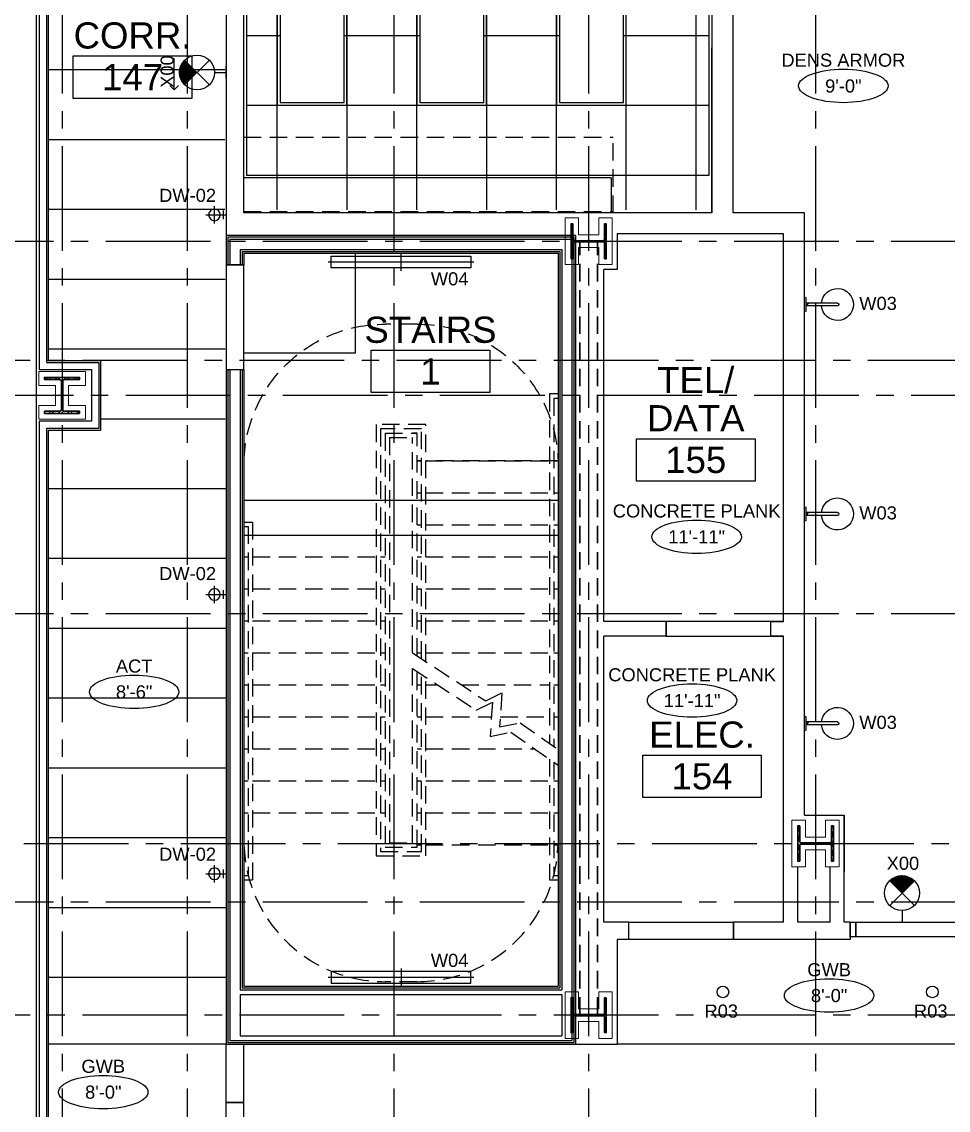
# Model space of a CAD drawing. Header units: inches. Extents: x -3700 to 367, y -844 to 2341.
# Drawn here: x -3068.9 to -2750.4, y 306.3 to 680.4 of the extents above; entities that cross this region are included whole.
import ezdxf
from ezdxf.enums import TextEntityAlignment as Align

# ---------------------------------------------------------------- set-up
doc = ezdxf.new("R2010")
doc.units = ezdxf.units.IN
doc.header["$LTSCALE"] = 48
doc.header["$MEASUREMENT"] = 0
for name, pattern in [('1112 - 0-Base$0$CENTER2', [1.125, 0.75, -0.125, 0.125, -0.125]), ('1112 - 0-Base$0$HIDDEN', [0.375, 0.25, -0.125]), ('1112 - 0-Base$0$HIDDEN2', [0.1875, 0.125, -0.0625]), ('HIDDEN2', [0.1875, 0.125, -0.0625])]:
    doc.linetypes.add(name, pattern=pattern)
for name, color, linetype, lineweight in [('1112 - 0-Base$0$A-Detl-Hatch', 1, 'Continuous', 18), ('1112 - 0-Base$0$S-Detl-Hatch', 1, 'Continuous', 18), ('1112 - 0-Base$0$S-Detl-Wide', 3, 'Continuous', 35), ('A-Anno-Text', 50, 'Continuous', 25)]:
    doc.layers.add(name, color=color, linetype=linetype, lineweight=lineweight)
for name, color, linetype in [('1112 - 0-Base$0$A-Door-Head', 8, 'Continuous'), ('1112 - 0-Base$0$A-Flor-Case', 8, 'HIDDEN2'), ('1112 - 0-Base$0$A-Flor-Hral', 5, 'HIDDEN2'), ('1112 - 0-Base$0$A-Flor-Ovhd', 6, 'Continuous'), ('1112 - 0-Base$0$A-Flor-Soffit', 4, 'Continuous'), ('1112 - 0-Base$0$A-Flor-Strs', 5, 'HIDDEN2'), ('1112 - 0-Base$0$A-Flor-Wall Mtd Fixture', 6, 'Continuous'), ('1112 - 0-Base$0$A-Glaz', 6, 'Continuous'), ('1112 - 0-Base$0$A-Grid(3-32)', 8, '1112 - 0-Base$0$CENTER2'), ('1112 - 0-Base$0$A-Tag-Rm(3-32)', 2, 'Continuous'), ('1112 - 0-Base$0$A-Wall-Full', 3, 'Continuous'), ('1112 - 0-Base$0$A-Wall-Hatch', 15, 'Continuous'), ('A-Clng-Fixture', 3, 'Continuous'), ('A-Clng-Grid', 8, 'Continuous'), ('A-Clng-Tag', 6, 'Continuous')]:
    doc.layers.add(name, color=color, linetype=linetype)
doc.styles.add('1112 - 0-Base$0$Standard', font='arial.ttf')
doc.styles.add('G1DIM', font='arial.ttf')
doc.styles.get("Standard").update_dxf_attribs({"font": 'arial.ttf'})
pattern_1 = [(45, (-9681.3125, 1047.8678), (-0.0883883476, 0.0883883476), [])]

# ---------------------------------------------------------------- blocks, each defined once
blk = doc.blocks.new('_Open90')
at = {"color": 0, "linetype": 'ByBlock', "lineweight": -2}
for p, q in [((0, 0), (-1, 0)), ((-0.5, 0.5), (0, 0)), ((0, 0), (-0.5, -0.5))]:
    blk.add_line(p, q, dxfattribs=at)
blk = doc.blocks.new('Clng Tag')
blk.add_ellipse((0, 0), major_axis=(-0.3202, 0), ratio=0.37386)
at = {"color": 2}
for tag, p in [('XXX', (0, 0.1848)), ("X'-XX'", (0, -0.0002))]:
    blk.add_attdef(tag, text='', height=0.0938, dxfattribs=at).set_placement(p, align=Align.MIDDLE_CENTER)
blk = doc.blocks.new('3IN ROUND DL')
blk.add_circle((0, 0), 2)
blk.add_attdef('RXX', (-6.3125, -8.8125), '', height=4.5)
blk = doc.blocks.new('2X4 FLUOR')
for points in [[(0, -24), (48, -24), (48, 0), (0, 0)], [(1, -23), (47, -23), (47, -1), (1, -1)]]:
    blk.add_lwpolyline(points, close=True)
blk.add_attdef('FXX', (34.25, -22.125), '', height=4.5)
blk = doc.blocks.new('48IN LINEAR WALL LIGHT')
for p, q in [((0, 6), (0, 0)), ((-25, 3), (25, 3))]:
    blk.add_line(p, q)
blk.add_lwpolyline([(-24, 1), (24, 1), (24, 5), (-24, 5)], close=True)
blk.add_attdef('WXX', (10.25, 6.59), '', height=4.5)
blk = doc.blocks.new('1112 - 0-Base$0$st clearance 1')
at = {"linetype": '1112 - 0-Base$0$HIDDEN2'}
blk.add_line((19.5, 48.5), (30.5, 48.5), dxfattribs=at)
for centre, start, end in [((19.5, 0), 90, 178.2277), ((30.5, 0), 1.7723, 90)]:
    blk.add_arc(centre, 48.5, start, end, dxfattribs=at)
blk = doc.blocks.new('1112 - 0-Base$0$st 1st floor left')
at = {"layer": '1112 - 0-Base$0$A-Flor-Hral'}
for p, q in [((105, 203.5), (105, 83.47)), ((108, 203.5), (105, 203.5)), ((106.5, 202), (106.5, 82.43)), ((108, 202), (106.5, 202)), ((62.5, 193), (45.5, 193)), ((45.5, 193), (45.5, 44.75)), ((61, 191.5), (47, 191.5)), ((47, 191.5), (47, 46.25)), ((61, 112.53), (61, 191.5)), ((62.5, 111.55), (62.5, 193)), ((48.5, 190), (48.5, 47.75)), ((48.5, 190), (59.5, 190)), ((50, 188.5), (50, 49.25)), ((50, 188.5), (58, 188.5)), ((59.5, 190), (58, 190)), ((58, 114.5), (58, 188.5)), ((59.5, 113.52), (59.5, 190)), ((0, 159.5), (3, 159.5)), ((0, 158), (1.5, 158)), ((1.5, 158), (1.5, 38)), ((3, 159.5), (3, 36.5)), ((58, 49.25), (58, 109.16)), ((59.5, 47.75), (59.5, 108.18)), ((61, 46.25), (61, 107.2)), ((62.5, 44.75), (62.5, 106.21)), ((105, 78.01), (105, 36.5)), ((106.5, 76.97), (106.5, 38)), ((50, 49.25), (58, 49.25)), ((47, 46.25), (61, 46.25)), ((48.5, 47.75), (59.5, 47.75)), ((45.5, 44.75), (62.5, 44.75)), ((0, 38), (1.5, 38)), ((106.5, 38), (108, 38)), ((0, 36.5), (3, 36.5)), ((105, 36.5), (108, 36.5))]:
    blk.add_line(p, q, dxfattribs=at)
for points in [[(58, 114.5), (83.1, 98.04), (88.65, 100.77), (87.88, 89.05), (94.94, 90.45), (108, 81.39)], [(58, 109.16), (79.88, 94.82), (85.43, 97.55), (84.66, 85.83), (91.71, 87.23), (108, 75.93)]]:
    blk.add_lwpolyline(points, dxfattribs=at)
at = {"layer": '1112 - 0-Base$0$A-Flor-Strs'}
for p, q in [((59.5, 180.5), (61, 180.5)), ((61, 180.5), (59.5, 180.5)), ((62.5, 180.5), (105, 180.5)), ((108, 180.5), (62.5, 180.5)), ((106.5, 180.5), (108, 180.5)), ((59.5, 169.5), (61, 169.5)), ((62.5, 169.5), (105, 169.5)), ((106.5, 169.5), (108, 169.5)), ((59.5, 158.5), (61, 158.5)), ((62.5, 158.5), (105, 158.5)), ((106.5, 158.5), (108, 158.5)), ((0, 147.5), (1.5, 147.5)), ((3, 147.5), (45.5, 147.5)), ((47, 147.5), (48.5, 147.5)), ((59.5, 147.5), (61, 147.5)), ((62.5, 147.5), (105, 147.5)), ((106.5, 147.5), (108, 147.5)), ((0, 136.5), (1.5, 136.5)), ((3, 136.5), (45.5, 136.5)), ((47, 136.5), (48.5, 136.5)), ((59.5, 136.5), (61, 136.5)), ((62.5, 136.5), (105, 136.5)), ((106.5, 136.5), (108, 136.5)), ((0, 125.5), (1.5, 125.5)), ((3, 125.5), (45.5, 125.5)), ((47, 125.5), (48.5, 125.5)), ((59.5, 125.5), (61, 125.5)), ((62.5, 125.5), (105, 125.5)), ((106.5, 125.5), (108, 125.5)), ((0, 114.5), (1.5, 114.5)), ((3, 114.5), (45.5, 114.5)), ((47, 114.5), (48.5, 114.5)), ((59.5, 114.5), (61, 114.5)), ((62.5, 114.5), (105, 114.5)), ((106.5, 114.5), (108, 114.5)), ((0, 103.5), (1.5, 103.5)), ((3, 103.5), (45.5, 103.5)), ((47, 103.5), (48.5, 103.5)), ((59.5, 103.5), (61, 103.5)), ((62.5, 103.5), (66.64, 103.5)), ((74.77, 103.5), (105, 103.5)), ((106.5, 103.5), (108, 103.5)), ((0, 92.5), (1.5, 92.5)), ((3, 92.5), (45.5, 92.5)), ((47, 92.5), (48.5, 92.5)), ((59.5, 92.5), (61, 92.5)), ((62.5, 92.5), (85.1, 92.5)), ((88.11, 92.5), (105, 92.5)), ((106.5, 92.5), (108, 92.5)), ((0, 81.5), (1.5, 81.5)), ((3, 81.5), (45.5, 81.5)), ((47, 81.5), (48.5, 81.5)), ((59.5, 81.5), (61, 81.5)), ((62.5, 81.5), (99.97, 81.5)), ((0, 70.5), (1.5, 70.5)), ((3, 70.5), (45.5, 70.5)), ((47, 70.5), (48.5, 70.5)), ((59.5, 70.5), (61, 70.5)), ((62.5, 70.5), (105, 70.5)), ((106.5, 70.5), (108, 70.5)), ((0, 59.5), (1.5, 59.5)), ((3, 59.5), (45.5, 59.5)), ((47, 59.5), (48.5, 59.5)), ((59.5, 59.5), (61, 59.5)), ((62.5, 59.5), (105, 59.5)), ((106.5, 59.5), (108, 59.5)), ((59.5, 48.5), (61, 48.5)), ((62.5, 48.5), (105, 48.5)), ((106.5, 48.5), (108, 48.5))]:
    blk.add_line(p, q, dxfattribs=at)
at = {"layer": '1112 - 0-Base$0$A-Flor-Strs', "linetype": '1112 - 0-Base$0$HIDDEN2', "extrusion": (0, 0, -1), "zscale": -1}
blk.add_blockref('1112 - 0-Base$0$st clearance 1', (-79.02, 179), dxfattribs=at)
at = {"layer": '1112 - 0-Base$0$A-Flor-Strs', "linetype": '1112 - 0-Base$0$HIDDEN2', "rotation": 180}
blk.add_blockref('1112 - 0-Base$0$st clearance 1', (79, 50), dxfattribs=at)
blk = doc.blocks.new('1112 - 0-Base$0$1ST FLOOR CORE & SHELL')
at = {"layer": '1112 - 0-Base$0$A-Door-Head'}
blk.add_lwpolyline([(2685.88, -8600.88), (2685.88, -8636.88), (2692, -8636.88), (2692, -8600.88)], close=True, dxfattribs=at)
at = {"layer": '1112 - 0-Base$0$A-Flor-Soffit'}
blk.add_lwpolyline([(2692, -8631.05), (2730.38, -8631.05), (2730.38, -8596.88), (2730.38, -8596.88)], dxfattribs=at)
at = {"layer": '1112 - 0-Base$0$A-Wall-Full'}
for p, q in [((2624.75, -8437.75), (2624.75, -8633.75)), ((2806.13, -8590.75), (2685.88, -8590.75)), ((2685.88, -8590.75), (2685.88, -8600.88)), ((2806.13, -8868.75), (2806.13, -8590.75)), ((2692, -8596.88), (2692, -8600.88)), ((2692, -8596.88), (2800, -8596.88)), ((2800, -8596.88), (2800, -8848.75)), ((2685.88, -8600.88), (2692, -8600.88)), ((2624.75, -8633.75), (2642.75, -8633.75)), ((2642.75, -8633.75), (2642.75, -8657.75)), ((2685.88, -8636.88), (2685.88, -8868.75)), ((2685.88, -8636.88), (2692, -8636.88)), ((2692, -8636.88), (2692, -8848.75)), ((2642.75, -8657.75), (2624.75, -8657.75)), ((2624.75, -8657.75), (2624.75, -8913.56)), ((2692, -8848.75), (2800, -8848.75)), ((2685.88, -8868.75), (2806.13, -8868.75))]:
    blk.add_line(p, q, dxfattribs=at)
at = {"layer": '1112 - 0-Base$0$A-Wall-Hatch'}
for p, q in [((2620.62, -8154.63), (2620.62, -8944.88)), ((2621.62, -8434.63), (2621.62, -8636.88)), ((2624.12, -8437.13), (2624.12, -8634.37)), ((2805.5, -8591.38), (2686.5, -8591.38)), ((2686.5, -8591.38), (2686.5, -8600.88)), ((2687.13, -8592), (2804.88, -8592)), ((2687.13, -8592), (2687.13, -8600.88)), ((2804.88, -8867.5), (2804.88, -8592)), ((2805.5, -8868.13), (2805.5, -8591.38)), ((2690.75, -8595.63), (2690.75, -8600.88)), ((2690.75, -8595.63), (2801.25, -8595.63)), ((2691.38, -8596.25), (2691.38, -8600.88)), ((2691.38, -8596.25), (2800.63, -8596.25)), ((2800.63, -8596.25), (2800.63, -8849.38)), ((2801.25, -8595.63), (2801.25, -8850)), ((2624.12, -8634.37), (2642.12, -8634.37)), ((2642.12, -8634.37), (2642.12, -8657.12)), ((2621.62, -8636.88), (2639.62, -8636.88)), ((2639.62, -8636.88), (2639.62, -8654.62)), ((2686.5, -8636.88), (2686.5, -8868.13)), ((2687.13, -8636.88), (2687.13, -8867.5)), ((2690.75, -8636.88), (2690.75, -8850)), ((2691.38, -8636.88), (2691.38, -8849.38)), ((2621.62, -8654.62), (2621.62, -8916.68)), ((2639.62, -8654.62), (2621.62, -8654.62)), ((2624.12, -8657.12), (2624.12, -8914.18)), ((2642.12, -8657.12), (2624.12, -8657.12)), ((2690.75, -8850), (2801.25, -8850)), ((2690.75, -8851.63), (2801.25, -8851.63)), ((2690.75, -8851.63), (2690.75, -8865.88)), ((2691.38, -8849.38), (2800.63, -8849.38)), ((2801.25, -8851.63), (2801.25, -8865.88)), ((2690.75, -8865.88), (2801.25, -8865.88)), ((2686.5, -8868.13), (2805.5, -8868.13)), ((2687.13, -8867.5), (2804.88, -8867.5))]:
    blk.add_line(p, q, dxfattribs=at)
blk.add_blockref('1112 - 0-Base$0$st 1st floor left', (2692, -8848.75))
blk = doc.blocks.new('*U22')
at = {"layer": '1112 - 0-Base$0$A-Detl-Hatch'}
h = blk.add_hatch(dxfattribs=at)
h.set_pattern_fill('ANSI32', color=256, scale=6, style=0)
h.set_pattern_definition([(45, (0, -6.06), (-1.591, 1.591), []), (45, (1.0607, -6.06), (-1.591, 1.591), [])])
edge = h.paths.add_edge_path()
edge.add_line((6, -12.12), (6, -11.515))
edge.add_line((6, -11.515), (0.795, -11.515))
edge.add_arc((0.795, -10.915), 0.6, 180, 270, ccw=False)
edge.add_line((0.195, -10.915), (0.195, -1.205))
edge.add_arc((0.795, -1.205), 0.6, 90, 180, ccw=False)
edge.add_line((0.795, -0.605), (6, -0.605))
edge.add_line((6, -0.605), (6, 0))
edge.add_line((6, 0), (-6, 0))
edge.add_line((-6, 0), (-6, -0.605))
edge.add_line((-6, -0.605), (-0.795, -0.605))
edge.add_arc((-0.795, -1.205), 0.6, 0, 90, ccw=False)
edge.add_line((-0.195, -1.205), (-0.195, -10.915))
edge.add_arc((-0.795, -10.915), 0.6, 270, 360, ccw=False)
edge.add_line((-0.795, -11.515), (-6, -11.515))
edge.add_line((-6, -11.515), (-6, -12.12))
edge.add_line((-6, -12.12), (6, -12.12))
at = {"color": 0, "linetype": 'ByBlock'}
blk.add_lwpolyline([(6, -12.12), (6, -11.515), (0.795, -11.515, -0.4142136), (0.195, -10.915), (0.195, -1.205, -0.4142136), (0.795, -0.605), (6, -0.605), (6, 0), (-6, 0), (-6, -0.605), (-0.795, -0.605, -0.4142136), (-0.195, -1.205), (-0.195, -10.915, -0.4142136), (-0.795, -11.515), (-6, -11.515), (-6, -12.12)], format="xyb", close=True, dxfattribs=at)
blk = doc.blocks.new('1112 - 0-Base$0$W12X65')
at = {"layer": '1112 - 0-Base$0$S-Detl-Hatch'}
blk.add_lwpolyline([(13860.59, -7310.28), (13860.59, -7305.67), (13854.79, -7305.67), (13854.79, -7298.76), (13860.59, -7298.76), (13860.59, -7294.16), (13844.59, -7294.16), (13844.59, -7298.76), (13850.4, -7298.76), (13850.4, -7305.67), (13844.59, -7305.67), (13844.59, -7310.28)], close=True, dxfattribs=at)
at = {"layer": '1112 - 0-Base$0$S-Detl-Wide'}
blk.add_blockref('*U22', (13852.59, -7296.16), dxfattribs=at)
blk = doc.blocks.new('*U40')
at = {"layer": '1112 - 0-Base$0$A-Detl-Hatch'}
h = blk.add_hatch(dxfattribs=at)
h.set_pattern_fill('ANSI32', color=256, scale=6, style=0)
h.set_pattern_definition([(45, (0, -6.125), (-1.591, 1.591), []), (45, (1.0607, -6.125), (-1.591, 1.591), [])])
edge = h.paths.add_edge_path()
edge.add_line((6.02, -12.25), (6.02, -11.58))
edge.add_line((6.02, -11.58), (0.815, -11.58))
edge.add_arc((0.815, -10.98), 0.6, 180, 270, ccw=False)
edge.add_line((0.215, -10.98), (0.215, -1.27))
edge.add_arc((0.815, -1.27), 0.6, 90, 180, ccw=False)
edge.add_line((0.815, -0.67), (6.02, -0.67))
edge.add_line((6.02, -0.67), (6.02, 0))
edge.add_line((6.02, 0), (-6.02, 0))
edge.add_line((-6.02, 0), (-6.02, -0.67))
edge.add_line((-6.02, -0.67), (-0.815, -0.67))
edge.add_arc((-0.815, -1.27), 0.6, 0, 90, ccw=False)
edge.add_line((-0.215, -1.27), (-0.215, -10.98))
edge.add_arc((-0.815, -10.98), 0.6, -90, 0, ccw=False)
edge.add_line((-0.815, -11.58), (-6.02, -11.58))
edge.add_line((-6.02, -11.58), (-6.02, -12.25))
edge.add_line((-6.02, -12.25), (6.02, -12.25))
at = {"color": 0, "linetype": 'ByBlock'}
blk.add_lwpolyline([(6.02, -12.25), (6.02, -11.58), (0.815, -11.58, -0.4142136), (0.215, -10.98), (0.215, -1.27, -0.4142136), (0.815, -0.67), (6.02, -0.67), (6.02, 0), (-6.02, 0), (-6.02, -0.67), (-0.815, -0.67, -0.4142136), (-0.215, -1.27), (-0.215, -10.98, -0.4142136), (-0.815, -11.58), (-6.02, -11.58), (-6.02, -12.25)], format="xyb", close=True, dxfattribs=at)
blk = doc.blocks.new('1112 - 0-Base$0$W12X72')
at = {"layer": '1112 - 0-Base$0$A-Detl-Hatch'}
h = blk.add_hatch(dxfattribs=at)
h.set_pattern_fill('ANSI32', color=256, scale=6, style=0)
h.set_pattern_definition([(45, (14131.9965, -7302.1527), (-1.59099, 1.59099), []), (45, (14133.0572, -7302.1527), (-1.59099, 1.59099), [])])
edge = h.paths.add_edge_path()
edge.add_line((14114.02, -7308.28), (14114.02, -7307.61))
edge.add_line((14114.02, -7307.61), (14108.81, -7307.61))
edge.add_arc((14108.81, -7307.01), 0.6, 180, 270, ccw=False)
edge.add_line((14108.21, -7307.01), (14108.21, -7297.3))
edge.add_arc((14108.81, -7297.3), 0.6, 90, 180, ccw=False)
edge.add_line((14108.81, -7296.7), (14114.02, -7296.7))
edge.add_line((14114.02, -7296.7), (14114.02, -7296.03))
edge.add_line((14114.02, -7296.03), (14101.98, -7296.03))
edge.add_line((14101.98, -7296.03), (14101.98, -7296.7))
edge.add_line((14101.98, -7296.7), (14107.18, -7296.7))
edge.add_arc((14107.18, -7297.3), 0.6, 0, 90, ccw=False)
edge.add_line((14107.78, -7297.3), (14107.78, -7307.01))
edge.add_arc((14107.18, -7307.01), 0.6, -90, 0, ccw=False)
edge.add_line((14107.18, -7307.61), (14101.98, -7307.61))
edge.add_line((14101.98, -7307.61), (14101.98, -7308.28))
edge.add_line((14101.98, -7308.28), (14114.02, -7308.28))
at = {"layer": '1112 - 0-Base$0$S-Detl-Hatch'}
blk.add_lwpolyline([(14116.02, -7310.28), (14116.02, -7305.61), (14110.21, -7305.61), (14110.21, -7298.7), (14116.02, -7298.7), (14116.02, -7294.03), (14099.98, -7294.03), (14099.98, -7298.7), (14105.78, -7298.7), (14105.78, -7305.61), (14099.98, -7305.61), (14099.98, -7310.28)], close=True, dxfattribs=at)
at = {"layer": '1112 - 0-Base$0$S-Detl-Wide'}
blk.add_blockref('*U40', (14108, -7296.03), dxfattribs=at)
blk = doc.blocks.new('*U241')
at = {"layer": '1112 - 0-Base$0$A-Detl-Hatch'}
h = blk.add_hatch(dxfattribs=at)
h.set_pattern_fill('ANSI32', color=256, scale=6, style=0)
h.set_pattern_definition([(45, (0, -6.19), (-1.591, 1.591), []), (45, (1.0607, -6.19), (-1.591, 1.591), [])])
edge = h.paths.add_edge_path()
edge.add_line((6.04, -12.38), (6.04, -11.645))
edge.add_line((6.04, -11.645), (0.835, -11.645))
edge.add_arc((0.835, -11.045), 0.6, 180, 270, ccw=False)
edge.add_line((0.235, -11.045), (0.235, -1.335))
edge.add_arc((0.835, -1.335), 0.6, 90, 180, ccw=False)
edge.add_line((0.835, -0.735), (6.04, -0.735))
edge.add_line((6.04, -0.735), (6.04, 0))
edge.add_line((6.04, 0), (-6.04, 0))
edge.add_line((-6.04, 0), (-6.04, -0.735))
edge.add_line((-6.04, -0.735), (-0.835, -0.735))
edge.add_arc((-0.835, -1.335), 0.6, 0, 90, ccw=False)
edge.add_line((-0.235, -1.335), (-0.235, -11.045))
edge.add_arc((-0.835, -11.045), 0.6, 270, 360, ccw=False)
edge.add_line((-0.835, -11.645), (-6.04, -11.645))
edge.add_line((-6.04, -11.645), (-6.04, -12.38))
edge.add_line((-6.04, -12.38), (6.04, -12.38))
at = {"color": 0, "linetype": 'ByBlock'}
blk.add_lwpolyline([(6.04, -12.38), (6.04, -11.645), (0.835, -11.645, -0.4142136), (0.235, -11.045), (0.235, -1.335, -0.4142136), (0.835, -0.735), (6.04, -0.735), (6.04, 0), (-6.04, 0), (-6.04, -0.735), (-0.835, -0.735, -0.4142136), (-0.235, -1.335), (-0.235, -11.045, -0.4142136), (-0.835, -11.645), (-6.04, -11.645), (-6.04, -12.38)], format="xyb", close=True, dxfattribs=at)
blk = doc.blocks.new('1112 - 0-Base$0$1ST FLOOR - STRUCTURAL GRID')
at = {"layer": '1112 - 0-Base$0$A-Grid(3-32)'}
for p, q in [((2629.5, -7426.01), (2629.5, -9520.75)), ((2672.5, -7426.01), (2672.5, -9520.75)), ((2743.5, -7426.01), (2743.5, -9520.75)), ((2810.5, -7426.01), (2810.5, -9520.75)), ((2888.5, -7426.01), (2888.5, -9520.75)), ((2104.5, -8592.75), (5927.38, -8592.75)), ((5912.5, -8633.75), (2120.87, -8633.75)), ((5927.38, -8645.75), (2104.5, -8645.75)), ((2104.5, -8720.75), (5927.38, -8720.75)), ((2130.3, -8799.75), (5901.58, -8799.75)), ((2104.5, -8819.75), (5927.38, -8819.75)), ((5912.5, -8858.75), (2119.31, -8858.75))]:
    blk.add_line(p, q, dxfattribs=at)
at = {"layer": '1112 - 0-Base$0$S-Detl-Hatch'}
blk.add_lwpolyline([(2637.54, -8653.94), (2637.54, -8649.2), (2631.73, -8649.2), (2631.73, -8642.29), (2637.54, -8642.29), (2637.54, -8637.56), (2621.46, -8637.56), (2621.46, -8642.29), (2627.26, -8642.29), (2627.26, -8649.2), (2621.46, -8649.2), (2621.46, -8653.94)], close=True, dxfattribs=at)
at = {"layer": '1112 - 0-Base$0$S-Detl-Wide', "linetype": '1112 - 0-Base$0$HIDDEN2'}
for p, q in [((2807.5, -8858.56), (2807.5, -8592.94)), ((2813.5, -8858.56), (2813.5, -8592.94))]:
    blk.add_line(p, q, dxfattribs=at)
at = {"rotation": 90}
for name, p in [('1112 - 0-Base$0$W12X65', (-4491.72, -22445.34)), ('1112 - 0-Base$0$W12X72', (-4413.65, -22907.75)), ('1112 - 0-Base$0$W12X65', (-4491.72, -22711.34))]:
    blk.add_blockref(name, p, dxfattribs=at)
at = {"layer": '1112 - 0-Base$0$S-Detl-Wide'}
blk.add_blockref('*U241', (2629.5, -8639.56), dxfattribs=at)
blk = doc.blocks.new('1112 - 0-Base$0$Rm Tag')
blk.add_lwpolyline([(-0.2124, 0.0759), (0.2124, 0.0759), (0.2124, -0.0759), (-0.2124, -0.0759)], close=True)
at = {"style": '1112 - 0-Base$0$Standard'}
for p in [(0, 0.2858), (0, 0.1493), (0, 0)]:
    blk.add_attdef('XXX', text='', height=0.0938, dxfattribs=at).set_placement(p, align=Align.MIDDLE_CENTER)
blk = doc.blocks.new('1112 - 0-Base$0$wall sconce typ')
for p, q in [((3, 4), (-3, 4)), ((0, 7), (0, 0)), ((-1.5, 1), (1.5, 1))]:
    blk.add_line(p, q)
blk.add_circle((0, 4), 2)
blk = doc.blocks.new('1112 - 0-Base$0$GOOSENECK WALL LIGHT')
for p, q in [((-0.5, 11.25), (-0.5, 0.5)), ((0.5, 11.25), (0.5, 0.5)), ((-2.27, 0.5), (-2.5, 0)), ((-2.5, 0), (2.5, 0)), ((-2.27, 0.5), (2.27, 0.5)), ((2.27, 0.5), (2.5, 0))]:
    blk.add_line(p, q)
for centre, radius, start, end in [((0, 11.25), 5.5, 275.2159, 264.7841), ((0, 11.25), 0.5, 0, 180), ((0, 1.5), 0.5, 180, 0)]:
    blk.add_arc(centre, radius, start, end)
at = {"style": '1112 - 0-Base$0$Standard'}
blk.add_attdef('WXX', (-6.36, -5.1), '', height=4.5, dxfattribs=at)

msp = doc.modelspace()

# ---------------------------------------------------------------- hatches: boundary and pattern name
h = msp.add_hatch()
h.set_pattern_fill('ANSI31', color=256)
h.set_pattern_definition(pattern_1)
h.paths.add_polyline_path([(-3012.87, 658.77, -0.414214), (-3012.87, 667.26), (-3008.62, 663.01)])
h = msp.add_hatch()
h.set_pattern_fill('ANSI31', color=256)
h.set_pattern_definition(pattern_1)
h.paths.add_polyline_path([(-2770.53, 385.19, -0.414214), (-2762.05, 385.19), (-2766.29, 380.95)])
at = {"layer": 'A-Clng-Grid'}
h = msp.add_hatch(dxfattribs=at)
h.set_pattern_fill('ANSI31', color=256, scale=192, angle=135)
h.set_pattern_definition([(180, (-3041.751, 760), (-4e-15, -24), [])])
h.paths.add_polyline_path([(-3059.75, 540), (-3059.75, 329), (-2998.62, 329), (-2999.62, 1054.37), (-3059.75, 1054.37), (-3059.75, 784), (-3041.75, 784), (-3041.75, 760), (-3059.75, 760), (-3059.75, 564), (-3041.75, 564), (-3041.75, 540)])
h = msp.add_hatch(dxfattribs=at)
h.set_pattern_fill('NET', color=256, scale=192)
h.set_pattern_definition([(0, (-2981.067, 699.73), (0, 24), []), (90, (-2981.067, 699.73), (-24, 1e-15), [])])
h.paths.add_polyline_path([(-2958.07, 652.73), (-2980.07, 652.73), (-2980.07, 698.73), (-2958.07, 698.73)])
h.paths.add_polyline_path([(-2910.07, 652.73), (-2932.07, 652.73), (-2932.07, 698.73), (-2910.07, 698.73)])
h.paths.add_polyline_path([(-2862.07, 652.73), (-2884.07, 652.73), (-2884.07, 698.73), (-2862.07, 698.73)])
h.paths.add_polyline_path([(-2862.07, 748.73), (-2884.07, 748.73), (-2884.07, 794.73), (-2862.07, 794.73)])
h.paths.add_polyline_path([(-2910.07, 748.73), (-2932.07, 748.73), (-2932.07, 794.73), (-2910.07, 794.73)])
h.paths.add_polyline_path([(-2832.62, 690.62), (-2857.37, 690.62), (-2857.37, 737.75), (-2832.62, 737.75), (-2832.62, 807.99), (-2900.5, 807.99), (-2900.5, 833.98), (-2931.64, 833.98), (-2931.64, 818.89), (-2950.37, 818.89), (-2950.37, 833.98), (-2991.62, 833.98), (-2991.62, 615.75), (-2832.68, 615.75)])
h.paths.add_polyline_path([(-2958.07, 748.73), (-2980.07, 748.73), (-2980.07, 794.73), (-2958.07, 794.73)])

# ---------------------------------------------------------------- linework, layer by layer
for p, q in [((-3004.38, 658.77), (-3012.87, 667.26)), ((-3012.87, 658.77), (-3004.38, 667.26)), ((-3002.62, 663.01), (-2998.62, 663.01)), ((-2998.62, 661.01), (-2998.62, 665.01)), ((-2770.53, 376.71), (-2762.05, 385.19)), ((-2770.53, 385.19), (-2762.05, 376.71)), ((-2766.29, 374.95), (-2766.29, 370.95)), ((-2768.29, 370.95), (-2764.29, 370.95))]:
    msp.add_line(p, q)
for centre in [(-3008.62, 663.01), (-2766.29, 380.95)]:
    msp.add_circle(centre, 6)
at = {"layer": '1112 - 0-Base$0$A-Door-Head'}
for points in [[(-2847.36, 469.31), (-2811.36, 469.31), (-2811.36, 474.31), (-2847.36, 474.31)], [(-2860.19, 370.95), (-2824.19, 370.95), (-2824.19, 364.95), (-2860.19, 364.95)], [(-2782.13, 370.95), (-2746.13, 370.95), (-2746.13, 365.95), (-2782.13, 365.95)], [(-2998.62, 309), (-2992.62, 309), (-2992.62, 273), (-2998.62, 273)]]:
    msp.add_lwpolyline(points, close=True, dxfattribs=at)
at = {"layer": '1112 - 0-Base$0$A-Flor-Case'}
for p, q in [((-2992.62, 640.75), (-2865.62, 640.75)), ((-2865.62, 614.75), (-2865.62, 640.75)), ((-2992.62, 615.24), (-2865.62, 615.24))]:
    msp.add_line(p, q, dxfattribs=at)
at = {"layer": '1112 - 0-Base$0$A-Flor-Ovhd'}
for q in [(-2992.62, 626.75), (-2866.26, 614.75)]:
    msp.add_line((-2866.26, 626.75), q, dxfattribs=at)
at = {"layer": '1112 - 0-Base$0$A-Flor-Soffit'}
for p, q in [((-2992.5, 515.98), (-2884.5, 515.98)), ((-2992.5, 504.01), (-2884.5, 504.01)), ((-2998.62, 329), (-3059.75, 329)), ((-2719.55, 329), (-2864.19, 329))]:
    msp.add_line(p, q, dxfattribs=at)
at = {"layer": '1112 - 0-Base$0$A-Glaz'}
msp.add_lwpolyline([(-2782.13, 365.95), (-2784.13, 365.95), (-2784.13, 370.95), (-2782.13, 370.95)], close=True, dxfattribs=at)
at = {"layer": '1112 - 0-Base$0$A-Wall-Full'}
for p, q in [((-2998.62, 783.89), (-2998.62, 607)), ((-2992.62, 783.89), (-2992.62, 614.75)), ((-2831.62, 691.62), (-2831.62, 614.75)), ((-2824.37, 614.75), (-2824.37, 691.62)), ((-2831.62, 614.75), (-2831.62, 671.43)), ((-2831.62, 614.75), (-2992.62, 614.75)), ((-2799.75, 614.75), (-2824.37, 614.75)), ((-2799.75, 407.77), (-2799.75, 614.75)), ((-2807, 607.5), (-2864.19, 607.5)), ((-2807, 474.31), (-2807, 607.5)), ((-2847.36, 474.31), (-2868.75, 474.31)), ((-2847.36, 469.31), (-2847.36, 474.31)), ((-2811.36, 469.31), (-2811.36, 474.31)), ((-2807, 474.31), (-2811.36, 474.31)), ((-2811.36, 474.31), (-2807, 474.31)), ((-2847.36, 469.31), (-2868.75, 469.31)), ((-2807, 469.31), (-2811.36, 469.31)), ((-2811.36, 469.31), (-2807, 469.31)), ((-2807, 370.95), (-2807, 469.31)), ((-2786.13, 370.95), (-2786.13, 407.77)), ((-2802.13, 370.95), (-2802.13, 389.98)), ((-2791, 370.95), (-2791, 389.98)), ((-2860.19, 364.95), (-2860.19, 370.95)), ((-2807, 370.95), (-2824.19, 370.95)), ((-2824.19, 364.95), (-2824.19, 370.95)), ((-2791, 370.95), (-2802.13, 370.95)), ((-2784.13, 370.95), (-2786.13, 370.95)), ((-2784.13, 370.95), (-2784.13, 364.95)), ((-2860.19, 364.95), (-2864.19, 364.95)), ((-2864.19, 364.95), (-2864.19, 329)), ((-2784.13, 364.95), (-2824.19, 364.95)), ((-2998.62, 309), (-2998.62, 329)), ((-2992.62, 329), (-2992.62, 309)), ((-2878.37, 329), (-2864.19, 329)), ((-2992.62, 309), (-2998.62, 309))]:
    msp.add_line(p, q, dxfattribs=at)
for points in [[(-2864.19, 607.5), (-2864.19, 595.25), (-2868.75, 595.25)], [(-2868.75, 474.31), (-2868.75, 595.25)], [(-2860.19, 370.95), (-2868.75, 370.95), (-2868.75, 469.31)], [(-2799.75, 407.77), (-2786.13, 407.77), (-2786.13, 388.23), (-2786.13, 388.23)]]:
    msp.add_lwpolyline(points, dxfattribs=at)
at = {"layer": 'A-Clng-Fixture'}
msp.add_lwpolyline([(-3016.51, 660.08), (-3016.51, 667.89)], dxfattribs=at)
at = {"layer": 'A-Clng-Grid'}
msp.add_lwpolyline([(-2832.62, 737.75), (-2832.62, 807.99), (-2900.5, 807.99), (-2900.5, 833.98), (-2931.64, 833.98), (-2931.64, 818.89), (-2950.37, 818.89), (-2950.37, 833.98), (-2991.62, 833.98), (-2991.62, 627.75), (-2832.62, 627.75), (-2832.62, 690.62)], dxfattribs=at)

# ---------------------------------------------------------------- block references
at = {"linetype": '1112 - 0-Base$0$HIDDEN'}
msp.add_blockref('1112 - 0-Base$0$1ST FLOOR - STRUCTURAL GRID', (-5684.5, 9197.75), dxfattribs=at)
msp.add_blockref('1112 - 0-Base$0$1ST FLOOR CORE & SHELL', (-5684.5, 9197.75))
at = {"layer": '1112 - 0-Base$0$A-Flor-Wall Mtd Fixture', "xscale": -1}
for name, p, rotation in [('1112 - 0-Base$0$wall sconce typ', (-2998.62, 614.07), 90), ('1112 - 0-Base$0$GOOSENECK WALL LIGHT', (-2799.75, 583.26), 270), ('1112 - 0-Base$0$GOOSENECK WALL LIGHT', (-2799.75, 511.26), 270), ('1112 - 0-Base$0$wall sconce typ', (-2998.62, 483.59), 90), ('1112 - 0-Base$0$GOOSENECK WALL LIGHT', (-2799.75, 439.26), 270), ('1112 - 0-Base$0$wall sconce typ', (-2998.62, 387.59), 90)]:
    msp.add_blockref(name, p, dxfattribs=dict(at, rotation=rotation))
at = {"layer": '1112 - 0-Base$0$A-Tag-Rm(3-32)'}
ref = msp.add_blockref('1112 - 0-Base$0$Rm Tag', (-3030.79, 661.41), dxfattribs=dict(at, xscale=96, yscale=96, zscale=96))
ref.add_attrib('XXX', 'CORR.', dxfattribs={"layer": '0', "height": 9, "style": '1112 - 0-Base$0$Standard'}).set_placement((-3030.79, 675.74), align=Align.MIDDLE_CENTER)
ref.add_attrib('XXX', '147', dxfattribs={"layer": '0', "height": 9, "style": '1112 - 0-Base$0$Standard'}).set_placement((-3030.79, 661.41), align=Align.MIDDLE_CENTER)
ref = msp.add_blockref('1112 - 0-Base$0$Rm Tag', (-2928.37, 560.25), dxfattribs=dict(at, xscale=96, yscale=96, zscale=96))
ref.add_attrib('XXX', 'STAIRS', dxfattribs={"layer": '0', "height": 9, "style": '1112 - 0-Base$0$Standard'}).set_placement((-2928.37, 574.58), align=Align.MIDDLE_CENTER)
ref.add_attrib('XXX', '1', dxfattribs={"layer": '0', "height": 9, "style": '1112 - 0-Base$0$Standard'}).set_placement((-2928.37, 560.25), align=Align.MIDDLE_CENTER)
ref = msp.add_blockref('1112 - 0-Base$0$Rm Tag', (-2837.19, 529.85), dxfattribs=dict(at, xscale=96, yscale=96, zscale=96))
ref.add_attrib('XXX', 'TEL/', dxfattribs={"layer": '0', "height": 9, "style": '1112 - 0-Base$0$Standard'}).set_placement((-2837.19, 557.29), align=Align.MIDDLE_CENTER)
ref.add_attrib('XXX', 'DATA', dxfattribs={"layer": '0', "height": 9, "style": '1112 - 0-Base$0$Standard'}).set_placement((-2837.19, 544.18), align=Align.MIDDLE_CENTER)
ref.add_attrib('XXX', '155', dxfattribs={"layer": '0', "height": 9, "style": '1112 - 0-Base$0$Standard'}).set_placement((-2837.19, 529.85), align=Align.MIDDLE_CENTER)
ref = msp.add_blockref('1112 - 0-Base$0$Rm Tag', (-2835.04, 421.1), dxfattribs=dict(at, xscale=96, yscale=96, zscale=96))
ref.add_attrib('XXX', 'ELEC.', dxfattribs={"layer": '0', "height": 9, "style": '1112 - 0-Base$0$Standard'}).set_placement((-2835.04, 435.43), align=Align.MIDDLE_CENTER)
ref.add_attrib('XXX', '154', dxfattribs={"layer": '0', "height": 9, "style": '1112 - 0-Base$0$Standard'}).set_placement((-2835.04, 421.1), align=Align.MIDDLE_CENTER)
at = {"layer": 'A-Clng-Fixture'}
ref = msp.add_blockref('2X4 FLUOR', (-2981.07, 651.73), dxfattribs=dict(at, rotation=90))
ref.add_attrib('FXX', 'F02', (-2971.5, 690.63), dxfattribs={"layer": '0', "height": 4.5})
ref = msp.add_blockref('2X4 FLUOR', (-2933.07, 651.73), dxfattribs=dict(at, rotation=90))
ref.add_attrib('FXX', 'F02', (-2923.5, 690.63), dxfattribs={"layer": '0', "height": 4.5})
ref = msp.add_blockref('2X4 FLUOR', (-2885.07, 651.73), dxfattribs=dict(at, rotation=90))
ref.add_attrib('FXX', 'F02', (-2875.5, 690.63), dxfattribs={"layer": '0', "height": 4.5})
at = {"layer": 'A-Clng-Fixture', "xscale": 3, "yscale": 3, "zscale": 3, "rotation": 270}
msp.add_blockref('_Open90', (-3016.51, 657.08), dxfattribs=at)
at = {"layer": 'A-Clng-Fixture'}
ref = msp.add_blockref('48IN LINEAR WALL LIGHT', (-2938.5, 600.87), dxfattribs=dict(at, xscale=-1, rotation=180))
ref.add_attrib('WXX', 'W04', (-2928.25, 589.84), dxfattribs={"layer": '0', "height": 4.5})
for name, p, values in [('48IN LINEAR WALL LIGHT', (-2938.5, 349), {'WXX': 'W04'}), ('3IN ROUND DL', (-2827.87, 346.97), {'RXX': 'R03'}), ('3IN ROUND DL', (-2755.87, 346.97), {'RXX': 'R03'})]:
    msp.add_blockref(name, p, dxfattribs=at).add_auto_attribs(values)
at = {"layer": 'A-Clng-Tag', "xscale": 48, "yscale": 48, "zscale": 48}
for p, values in [((-2786.45, 658.38), {"X'-XX'": '9\'-0"', 'XXX': 'DENS ARMOR'}), ((-2836.88, 503.43), {"X'-XX'": '11\'-11"', 'XXX': 'CONCRETE PLANK'}), ((-3030.23, 450.12), {"X'-XX'": '8\'-6"', 'XXX': 'ACT'}), ((-2838.44, 447.12), {"X'-XX'": '11\'-11"', 'XXX': 'CONCRETE PLANK'}), ((-2791.34, 345.75), {"X'-XX'": '8\'-0"', 'XXX': 'GWB'}), ((-3040.85, 312.55), {"X'-XX'": '8\'-0"', 'XXX': 'GWB'})]:
    msp.add_blockref('Clng Tag', p, dxfattribs=at).add_auto_attribs(values)

# ---------------------------------------------------------------- texts
msp.add_attdef('X00', (-3016.64, 657.74), 'X00', height=4.5, rotation=90)
msp.add_attdef('X00', (-2771.56, 388.96), 'X00', height=4.5)
at = {"layer": 'A-Anno-Text', "color": 2, "char_height": 4.5, "width": 13.0625, "attachment_point": 1, "style": 'G1DIM'}
for s, insert in [('DW-02', (-3021.63, 623.03)), ('W03', (-2780.98, 585.89)), ('W03', (-2780.98, 513.89)), ('DW-02', (-3021.63, 493.02)), ('W03', (-2780.98, 441.89)), ('DW-02', (-3021.63, 396.56))]:
    msp.add_mtext(s, dxfattribs=dict(at, insert=insert))

doc.saveas('drawing.dxf')
